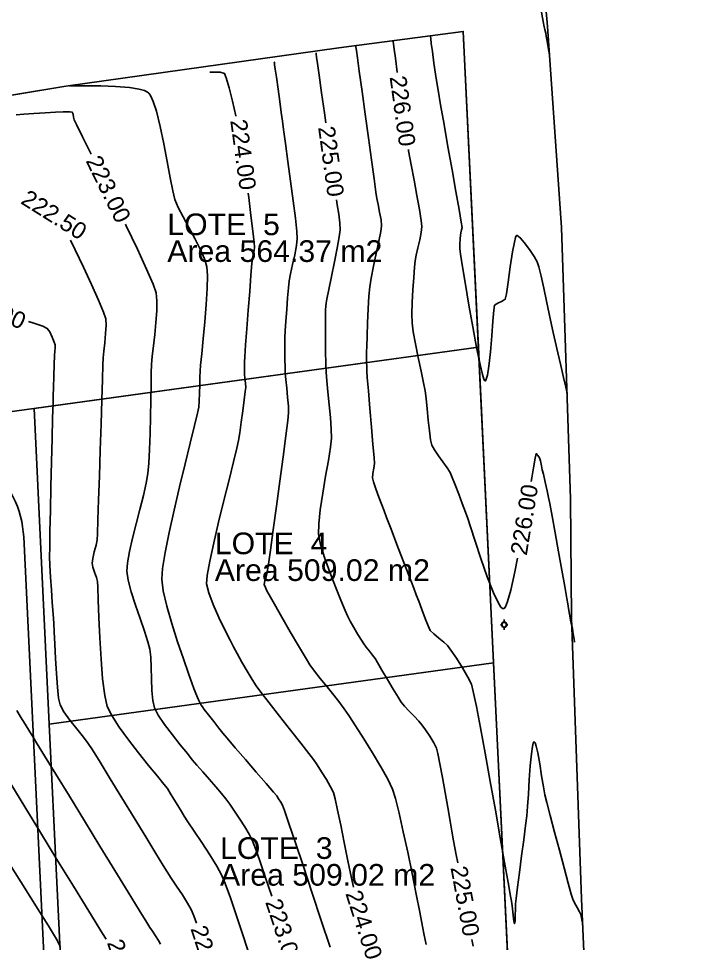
# Model space of a CAD drawing. Header units: metres. Extents: x 600780 to 602257, y 1303551 to 1303943.
# Drawn here: x 601455.5 to 601495.6, y 1303693.9 to 1303749.4 of the extents above; entities that cross this region are included whole.
import ezdxf

# ---------------------------------------------------------------- set-up
doc = ezdxf.new("R2010")
doc.units = ezdxf.units.M
doc.header["$LTSCALE"] = 0.0254
doc.header["$MEASUREMENT"] = 0
for name, color, linetype in [('ALINEACION CALLE', 4, 'Continuous'), ('CERCO', 6, 'Continuous'), ('CONT-MJR', 30, 'Continuous'), ('CONT-MNR', 56, 'Continuous'), ('LOTES', 3, 'Continuous'), ('POLIGONO APROBADO', 2, 'Continuous'), ('POLIGONO LEVANTAMIENTO', 7, 'Continuous'), ('POSTE DE LUZ', 1, 'Continuous'), ('ROTULOS LOTES', 7, 'Continuous')]:
    doc.layers.add(name, color=color, linetype=linetype)
doc.styles.add('CURVAS', font='arial.ttf', dxfattribs={"height": 1})

# ---------------------------------------------------------------- blocks, each defined once
blk = doc.blocks.new('*U13')
at = {"layer": 'CONT-MNR', "elevation": 220.5, "flags": 128}
blk.add_lwpolyline([(601455.026, 1303698.538), (601455.849, 1303697.232), (601456.613, 1303696.017), (601457.264, 1303694.972), (601457.744, 1303694.177), (601458, 1303693.714)], dxfattribs=at)
blk = doc.blocks.new('*U16')
at = {"layer": 'CONT-MJR', "elevation": 221, "flags": 128}
blk.add_lwpolyline([(601455, 1303703.489), (601455.842, 1303702.108), (601456.785, 1303700.569), (601457.777, 1303698.955), (601458.765, 1303697.352), (601459.695, 1303695.843), (601460.515, 1303694.514), (601460.73, 1303694.166)], dxfattribs=at)
at = {"layer": 'CONT-MJR', "color": 2, "insert": (601461.912, 1303692.095, 221), "char_height": 1, "attachment_point": 5, "rotation": 288.2845, "style": 'CURVAS'}
blk.add_mtext('{221.00}', dxfattribs=at)
blk = doc.blocks.new('*U21')
at = {"layer": 'CONT-MNR', "elevation": 221.5, "flags": 128}
blk.add_lwpolyline([(601455.366, 1303707.886), (601455.588, 1303707.521), (601455.868, 1303707.065), (601456.14, 1303706.622), (601456.341, 1303706.296), (601456.556, 1303705.946), (601457.03, 1303705.175), (601457.705, 1303704.076), (601458.523, 1303702.743), (601459.426, 1303701.273), (601460.356, 1303699.76), (601461.254, 1303698.298), (601462.063, 1303696.983), (601462.723, 1303695.908), (601463.178, 1303695.17), (601463.367, 1303694.862), (601463.511, 1303694.644), (601463.697, 1303694.366), (601463.879, 1303694.085), (601464.007, 1303693.86)], dxfattribs=at)
blk = doc.blocks.new('*U24')
at = {"layer": 'CONT-MJR', "elevation": 222, "flags": 128}
blk.add_lwpolyline([(601456.07, 1303731.245), (601456.381, 1303731.144), (601456.922, 1303730.956), (601457.2, 1303730.826), (601457.341, 1303730.62), (601457.491, 1303730.307), (601457.612, 1303730.007), (601457.668, 1303729.84), (601457.663, 1303729.653), (601457.644, 1303729.463), (601457.634, 1303729.209), (601457.615, 1303728.656), (601457.592, 1303727.961), (601457.57, 1303727.285), (601457.554, 1303726.787), (601457.542, 1303726.329), (601457.518, 1303725.433), (601457.487, 1303724.22), (601457.452, 1303722.813), (601457.416, 1303721.335), (601457.383, 1303719.906), (601457.357, 1303718.649), (601457.341, 1303717.687), (601457.339, 1303717.142), (601457.358, 1303716.598), (601457.396, 1303715.905), (601457.444, 1303715.138), (601457.496, 1303714.371), (601457.545, 1303713.679), (601457.583, 1303713.135), (601457.613, 1303712.614), (601457.649, 1303711.874), (601457.693, 1303711.012), (601457.745, 1303710.121), (601457.808, 1303709.297), (601457.881, 1303708.635), (601457.966, 1303708.228), (601458.19, 1303707.817), (601458.553, 1303707.317), (601458.973, 1303706.79), (601459.37, 1303706.3), (601459.662, 1303705.911), (601459.907, 1303705.524), (601460.366, 1303704.783), (601460.977, 1303703.79), (601461.679, 1303702.646), (601462.41, 1303701.451), (601463.109, 1303700.309), (601463.714, 1303699.319), (601464.164, 1303698.584), (601464.398, 1303698.204), (601464.645, 1303697.827), (601464.968, 1303697.345), (601465.313, 1303696.826), (601465.622, 1303696.337), (601465.839, 1303695.946), (601465.995, 1303695.566), (601466.156, 1303695.131)], dxfattribs=at)
at = {"layer": 'CONT-MJR', "color": 2, "char_height": 1, "attachment_point": 5, "style": 'CURVAS'}
for insert, rotation in [((601453.875, 1303732.066, 222), 335.5309), ((601466.914, 1303692.919, 222), 287.8465)]:
    blk.add_mtext('{222.00}', dxfattribs=dict(at, insert=insert, rotation=rotation))
blk = doc.blocks.new('*U27')
at = {"layer": 'CONT-MNR', "elevation": 222.5, "flags": 128}
blk.add_lwpolyline([(601458.597, 1303736.119), (601458.881, 1303735.549), (601459.376, 1303734.505), (601459.856, 1303733.456), (601460.271, 1303732.513), (601460.571, 1303731.791), (601460.706, 1303731.402), (601460.729, 1303731.018), (601460.7, 1303730.514), (601460.645, 1303729.967), (601460.588, 1303729.457), (601460.554, 1303729.061), (601460.538, 1303728.637), (601460.509, 1303727.754), (601460.471, 1303726.529), (601460.425, 1303725.078), (601460.376, 1303723.517), (601460.326, 1303721.962), (601460.279, 1303720.529), (601460.239, 1303719.336), (601460.207, 1303718.497), (601460.188, 1303718.129), (601460.124, 1303717.817), (601460.021, 1303717.413), (601459.927, 1303717.021), (601459.889, 1303716.744), (601459.937, 1303716.501), (601460.038, 1303716.189), (601460.146, 1303715.878), (601460.215, 1303715.633), (601460.235, 1303715.289), (601460.262, 1303714.528), (601460.301, 1303713.473), (601460.355, 1303712.249), (601460.428, 1303710.98), (601460.524, 1303709.789), (601460.646, 1303708.799), (601460.8, 1303708.136), (601461.075, 1303707.587), (601461.521, 1303706.899), (601462.078, 1303706.132), (601462.685, 1303705.345), (601463.281, 1303704.599), (601463.808, 1303703.954), (601464.204, 1303703.468), (601464.41, 1303703.204), (601464.586, 1303702.929), (601464.806, 1303702.571), (601465.04, 1303702.185), (601465.258, 1303701.825), (601465.429, 1303701.546), (601465.647, 1303701.216), (601466.024, 1303700.657), (601466.487, 1303699.963), (601466.965, 1303699.23), (601467.383, 1303698.555), (601467.67, 1303698.032), (601467.881, 1303697.512), (601468.193, 1303696.652), (601468.567, 1303695.568), (601468.966, 1303694.376), (601469.353, 1303693.192)], dxfattribs=at)
at = {"layer": 'CONT-MNR', "color": 2, "insert": (601457.61, 1303737.643, 222.5), "char_height": 1, "attachment_point": 5, "rotation": 327.8792, "style": 'CURVAS'}
blk.add_mtext('{222.50}', dxfattribs=at)
blk = doc.blocks.new('*U29')
at = {"layer": 'CONT-MJR', "elevation": 223, "flags": 128}
for points in [[(601455.335, 1303743.635), (601455.784, 1303743.675), (601456.395, 1303743.719), (601457.063, 1303743.762), (601457.682, 1303743.798), (601458.146, 1303743.823), (601458.35, 1303743.832), (601458.536, 1303743.832), (601458.701, 1303743.802), (601458.744, 1303743.687), (601458.779, 1303743.5), (601458.813, 1303743.349), (601458.955, 1303743.059), (601459.322, 1303742.319), (601459.836, 1303741.284)], [(601461.893, 1303737.085), (601461.942, 1303736.985), (601462.608, 1303735.59), (601463.167, 1303734.384), (601463.563, 1303733.473), (601463.743, 1303732.964), (601463.785, 1303732.489), (601463.772, 1303731.879), (601463.721, 1303731.188), (601463.648, 1303730.468), (601463.57, 1303729.771), (601463.503, 1303729.151), (601463.463, 1303728.659), (601463.447, 1303728.157), (601463.432, 1303727.418), (601463.416, 1303726.516), (601463.398, 1303725.523), (601463.373, 1303724.513), (601463.341, 1303723.56), (601463.299, 1303722.737), (601463.245, 1303722.118), (601463.142, 1303721.532), (601462.973, 1303720.796), (601462.763, 1303719.964), (601462.537, 1303719.091), (601462.32, 1303718.23), (601462.138, 1303717.435), (601462.016, 1303716.761), (601461.98, 1303716.262), (601462.061, 1303715.711), (601462.245, 1303715.006), (601462.494, 1303714.216), (601462.769, 1303713.408), (601463.03, 1303712.652), (601463.24, 1303712.017), (601463.359, 1303711.57), (601463.41, 1303711.091), (601463.434, 1303710.472), (601463.451, 1303709.785), (601463.477, 1303709.102), (601463.532, 1303708.498), (601463.634, 1303708.044), (601463.864, 1303707.605), (601464.245, 1303707.043), (601464.709, 1303706.426), (601465.187, 1303705.823), (601465.61, 1303705.304), (601465.908, 1303704.936), (601466.179, 1303704.612), (601466.535, 1303704.204), (601466.932, 1303703.756), (601467.326, 1303703.309), (601467.672, 1303702.906), (601467.926, 1303702.589), (601468.158, 1303702.265), (601468.445, 1303701.846), (601468.755, 1303701.377), (601469.056, 1303700.902), (601469.316, 1303700.468), (601469.502, 1303700.119), (601469.658, 1303699.717), (601469.937, 1303698.927), (601470.308, 1303697.847), (601470.68, 1303696.744)]]:
    blk.add_lwpolyline(points, dxfattribs=at)
at = {"layer": 'CONT-MJR', "color": 2, "char_height": 1, "attachment_point": 5, "style": 'CURVAS'}
for insert, rotation in [((601460.869, 1303739.187, 223), 296.1327), ((601471.418, 1303694.525, 223), 288.2696)]:
    blk.add_mtext('{223.00}', dxfattribs=dict(at, insert=insert, rotation=rotation))
blk = doc.blocks.new('*U32')
at = {"layer": 'CONT-MNR', "elevation": 223.5, "flags": 128}
blk.add_lwpolyline([(601458.533, 1303745.383), (601458.586, 1303745.379), (601458.732, 1303745.375), (601459.041, 1303745.375), (601459.589, 1303745.378), (601460.414, 1303745.376), (601461.299, 1303745.351), (601462.14, 1303745.286), (601462.711, 1303745.194), (601463.045, 1303745.095), (601463.211, 1303745.014), (601463.274, 1303744.968), (601463.323, 1303744.918), (601463.42, 1303744.772), (601463.564, 1303744.45), (601463.752, 1303743.861), (601463.978, 1303742.938), (601464.191, 1303741.9), (601464.39, 1303740.844), (601464.57, 1303739.87), (601464.731, 1303739.074), (601464.868, 1303738.555), (601465.068, 1303738.089), (601465.36, 1303737.515), (601465.703, 1303736.876), (601466.056, 1303736.215), (601466.38, 1303735.574), (601466.635, 1303734.997), (601466.78, 1303734.526), (601466.816, 1303734.006), (601466.796, 1303733.216), (601466.737, 1303732.254), (601466.653, 1303731.217), (601466.56, 1303730.202), (601466.472, 1303729.305), (601466.405, 1303728.625), (601466.373, 1303728.257), (601466.362, 1303727.895), (601466.355, 1303727.43), (601466.345, 1303726.93), (601466.329, 1303726.465), (601466.301, 1303726.106), (601466.223, 1303725.742), (601466.042, 1303724.992), (601465.783, 1303723.945), (601465.475, 1303722.691), (601465.144, 1303721.318), (601464.815, 1303719.914), (601464.517, 1303718.57), (601464.276, 1303717.373), (601464.118, 1303716.414), (601464.07, 1303715.78), (601464.165, 1303715.083), (601464.384, 1303714.161), (601464.686, 1303713.107), (601465.029, 1303712.018), (601465.373, 1303710.989), (601465.677, 1303710.115), (601465.9, 1303709.491), (601466.001, 1303709.212), (601466.125, 1303708.908), (601466.284, 1303708.542), (601466.375, 1303708.34), (601466.441, 1303708.22), (601466.512, 1303708.103), (601466.623, 1303707.957), (601466.874, 1303707.632), (601467.192, 1303707.223), (601467.503, 1303706.825), (601467.735, 1303706.535), (601467.999, 1303706.225), (601468.485, 1303705.658), (601469.102, 1303704.944), (601469.753, 1303704.189), (601470.346, 1303703.503), (601470.785, 1303702.991), (601470.978, 1303702.763), (601471.095, 1303702.595), (601471.233, 1303702.382), (601471.334, 1303702.205), (601471.442, 1303701.895), (601471.709, 1303701.109), (601472.099, 1303699.95), (601472.578, 1303698.525), (601473.109, 1303696.938), (601473.657, 1303695.293), (601474.188, 1303693.698)], dxfattribs=at)
blk = doc.blocks.new('*U37')
at = {"layer": 'CONT-MJR', "elevation": 224, "flags": 128}
for points in [[(601466.961, 1303746.211), (601466.988, 1303746.21), (601467.079, 1303746.21), (601467.28, 1303746.21), (601467.585, 1303746.198), (601467.847, 1303746.134), (601467.951, 1303745.868), (601468.118, 1303745.264), (601468.32, 1303744.459), (601468.525, 1303743.59), (601468.533, 1303743.555)], [(601469.267, 1303738.936), (601469.299, 1303738.679), (601469.432, 1303737.594), (601469.543, 1303736.659), (601469.619, 1303735.991), (601469.646, 1303735.704), (601469.615, 1303735.494), (601469.558, 1303735.234), (601469.517, 1303735.024), (601469.49, 1303734.72), (601469.434, 1303734.012), (601469.358, 1303733.035), (601469.272, 1303731.923), (601469.187, 1303730.81), (601469.113, 1303729.832), (601469.06, 1303729.122), (601469.039, 1303728.815), (601469.037, 1303728.59), (601469.041, 1303728.312), (601469.047, 1303728.088), (601469.069, 1303727.847), (601469.1, 1303727.535), (601469.114, 1303727.283), (601469.089, 1303727.034), (601469.028, 1303726.533), (601468.945, 1303725.884), (601468.851, 1303725.192), (601468.76, 1303724.56), (601468.686, 1303724.092), (601468.584, 1303723.64), (601468.383, 1303722.823), (601468.113, 1303721.742), (601467.805, 1303720.502), (601467.49, 1303719.203), (601467.197, 1303717.951), (601466.958, 1303716.846), (601466.803, 1303715.993), (601466.762, 1303715.493), (601466.892, 1303714.95), (601467.159, 1303714.247), (601467.503, 1303713.479), (601467.862, 1303712.738), (601468.176, 1303712.118), (601468.385, 1303711.712), (601468.597, 1303711.309), (601468.882, 1303710.797), (601469.197, 1303710.252), (601469.498, 1303709.749), (601469.742, 1303709.366), (601470.023, 1303708.987), (601470.519, 1303708.349), (601471.144, 1303707.556), (601471.81, 1303706.715), (601472.43, 1303705.931), (601472.916, 1303705.31), (601473.18, 1303704.958), (601473.4, 1303704.633), (601473.675, 1303704.209), (601473.961, 1303703.747), (601474.212, 1303703.312), (601474.381, 1303702.963), (601474.482, 1303702.598), (601474.633, 1303701.917), (601474.822, 1303701.01), (601475.035, 1303699.967), (601475.257, 1303698.878), (601475.476, 1303697.83), (601475.596, 1303697.289)]]:
    blk.add_lwpolyline(points, dxfattribs=at)
at = {"layer": 'CONT-MJR', "color": 2, "char_height": 1, "attachment_point": 5, "style": 'CURVAS'}
for insert, rotation in [((601468.965, 1303741.255, 224), 277.8486), ((601476.217, 1303695.033, 224), 287.8742)]:
    blk.add_mtext('{224.00}', dxfattribs=dict(at, insert=insert, rotation=rotation))
blk = doc.blocks.new('*U42')
at = {"layer": 'CONT-MNR', "elevation": 224.5, "flags": 128}
blk.add_lwpolyline([(601470.83, 1303746.821), (601470.837, 1303746.775), (601470.855, 1303746.647), (601470.893, 1303746.376), (601470.959, 1303745.9), (601471.058, 1303745.193), (601471.161, 1303744.453), (601471.254, 1303743.778), (601471.323, 1303743.269), (601471.392, 1303742.762), (601471.509, 1303741.914), (601471.656, 1303740.841), (601471.815, 1303739.66), (601471.968, 1303738.49), (601472.097, 1303737.448), (601472.186, 1303736.652), (601472.215, 1303736.219), (601472.165, 1303735.792), (601472.059, 1303735.244), (601471.929, 1303734.655), (601471.809, 1303734.107), (601471.731, 1303733.679), (601471.687, 1303733.264), (601471.633, 1303732.655), (601471.578, 1303731.953), (601471.528, 1303731.258), (601471.49, 1303730.672), (601471.471, 1303730.295), (601471.465, 1303729.933), (601471.466, 1303729.468), (601471.473, 1303728.968), (601471.483, 1303728.503), (601471.495, 1303728.142), (601471.526, 1303727.761), (601471.578, 1303727.249), (601471.635, 1303726.689), (601471.678, 1303726.165), (601471.691, 1303725.76), (601471.645, 1303725.304), (601471.53, 1303724.377), (601471.364, 1303723.118), (601471.168, 1303721.666), (601470.962, 1303720.156), (601470.764, 1303718.728), (601470.596, 1303717.52), (601470.476, 1303716.668), (601470.424, 1303716.311), (601470.357, 1303716.024), (601470.272, 1303715.675), (601470.233, 1303715.459), (601470.301, 1303715.27), (601470.394, 1303715.084), (601470.528, 1303714.844), (601470.85, 1303714.273), (601471.295, 1303713.49), (601471.796, 1303712.615), (601472.286, 1303711.767), (601472.701, 1303711.065), (601472.972, 1303710.628), (601473.239, 1303710.262), (601473.597, 1303709.806), (601474, 1303709.306), (601474.404, 1303708.807), (601474.763, 1303708.352), (601475.033, 1303707.987), (601475.302, 1303707.587), (601475.712, 1303706.965), (601476.206, 1303706.195), (601476.731, 1303705.355), (601477.23, 1303704.52), (601477.648, 1303703.768), (601477.93, 1303703.173), (601478.108, 1303702.605), (601478.33, 1303701.723), (601478.581, 1303700.619), (601478.846, 1303699.383), (601479.108, 1303698.106), (601479.354, 1303696.879), (601479.568, 1303695.793), (601479.735, 1303694.938), (601479.84, 1303694.406), (601479.948, 1303693.851)], dxfattribs=at)
blk = doc.blocks.new('*U48')
at = {"layer": 'CONT-MJR', "elevation": 225, "flags": 128}
for points in [[(601473.339, 1303747.366), (601473.348, 1303747.297), (601473.374, 1303747.111), (601473.428, 1303746.722), (601473.524, 1303746.033), (601473.672, 1303744.967), (601473.839, 1303743.767), (601473.922, 1303743.168)], [(601474.572, 1303738.538), (601474.617, 1303738.252), (601474.702, 1303737.679), (601474.764, 1303737.146), (601474.783, 1303736.733), (601474.732, 1303736.324), (601474.613, 1303735.644), (601474.451, 1303734.812), (601474.277, 1303733.946), (601474.116, 1303733.165), (601473.996, 1303732.588), (601473.946, 1303732.334), (601473.928, 1303732.162), (601473.912, 1303731.948), (601473.903, 1303731.775), (601473.902, 1303731.522), (601473.903, 1303730.968), (601473.908, 1303730.236), (601473.915, 1303729.449), (601473.927, 1303728.728), (601473.943, 1303728.196), (601473.982, 1303727.688), (601474.049, 1303727.012), (601474.128, 1303726.248), (601474.203, 1303725.477), (601474.255, 1303724.78), (601474.269, 1303724.237), (601474.213, 1303723.7), (601474.085, 1303722.905), (601473.918, 1303721.949), (601473.744, 1303720.93), (601473.594, 1303719.945), (601473.5, 1303719.091), (601473.495, 1303718.467), (601473.618, 1303717.864), (601473.858, 1303717.076), (601474.17, 1303716.193), (601474.509, 1303715.308), (601474.829, 1303714.514), (601475.085, 1303713.904), (601475.231, 1303713.568), (601475.388, 1303713.264), (601475.611, 1303712.869), (601475.853, 1303712.457), (601476.065, 1303712.106), (601476.202, 1303711.891), (601476.347, 1303711.696), (601476.543, 1303711.452), (601476.739, 1303711.209), (601476.885, 1303711.015), (601477.033, 1303710.773), (601477.301, 1303710.319), (601477.633, 1303709.754), (601477.974, 1303709.178), (601478.267, 1303708.693), (601478.459, 1303708.4), (601478.661, 1303708.16), (601478.94, 1303707.862), (601479.242, 1303707.547), (601479.514, 1303707.258), (601479.705, 1303707.035), (601479.917, 1303706.74), (601480.177, 1303706.35), (601480.42, 1303705.952), (601480.581, 1303705.632), (601480.662, 1303705.308), (601480.784, 1303704.691), (601480.932, 1303703.878), (601481.092, 1303702.97), (601481.249, 1303702.063), (601481.389, 1303701.258), (601481.497, 1303700.651), (601481.605, 1303700.075), (601481.766, 1303699.227), (601481.855, 1303698.752)], [(601482.708, 1303694.155), (601482.779, 1303693.755)]]:
    blk.add_lwpolyline(points, dxfattribs=at)
at = {"layer": 'CONT-MJR', "color": 2, "char_height": 1, "attachment_point": 5, "style": 'CURVAS'}
for insert, rotation in [((601474.243, 1303740.852, 225), 277.8893), ((601482.288, 1303696.455, 225), 280.5669)]:
    blk.add_mtext('{225.00}', dxfattribs=dict(at, insert=insert, rotation=rotation))
blk = doc.blocks.new('*U52')
at = {"layer": 'CONT-MNR', "elevation": 225.5, "flags": 128}
blk.add_lwpolyline([(601475.724, 1303747.797), (601475.735, 1303747.72), (601475.764, 1303747.51), (601475.825, 1303747.066), (601475.934, 1303746.275), (601476.103, 1303745.051), (601476.293, 1303743.675), (601476.488, 1303742.264), (601476.672, 1303740.936), (601476.828, 1303739.807), (601476.942, 1303738.995), (601476.996, 1303738.618), (601477.065, 1303738.261), (601477.161, 1303737.802), (601477.245, 1303737.343), (601477.28, 1303736.987), (601477.233, 1303736.647), (601477.116, 1303736.058), (601476.961, 1303735.325), (601476.797, 1303734.553), (601476.656, 1303733.849), (601476.569, 1303733.316), (601476.521, 1303732.761), (601476.477, 1303732.001), (601476.438, 1303731.162), (601476.408, 1303730.369), (601476.387, 1303729.749), (601476.378, 1303729.428), (601476.376, 1303729.17), (601476.378, 1303728.839), (601476.383, 1303728.507), (601476.391, 1303728.25), (601476.421, 1303727.871), (601476.488, 1303727.072), (601476.577, 1303726.022), (601476.673, 1303724.891), (601476.76, 1303723.85), (601476.823, 1303723.068), (601476.846, 1303722.714), (601476.81, 1303722.446), (601476.751, 1303722.115), (601476.731, 1303721.85), (601476.795, 1303721.615), (601476.939, 1303721.2), (601477.12, 1303720.706), (601477.298, 1303720.231), (601477.43, 1303719.876), (601477.579, 1303719.484), (601477.852, 1303718.767), (601478.201, 1303717.854), (601478.576, 1303716.875), (601478.928, 1303715.958), (601479.207, 1303715.232), (601479.363, 1303714.826), (601479.505, 1303714.447), (601479.689, 1303713.945), (601479.887, 1303713.419), (601480.068, 1303712.971), (601480.204, 1303712.702), (601480.41, 1303712.488), (601480.711, 1303712.239), (601481.017, 1303711.993), (601481.236, 1303711.786), (601481.441, 1303711.51), (601481.768, 1303711.03), (601482.137, 1303710.457), (601482.468, 1303709.9), (601482.682, 1303709.468), (601482.786, 1303709.041), (601482.969, 1303708.136), (601483.211, 1303706.861), (601483.494, 1303705.326), (601483.801, 1303703.639), (601484.111, 1303701.911), (601484.407, 1303700.25), (601484.67, 1303698.764), (601484.881, 1303697.564), (601485.023, 1303696.758), (601485.076, 1303696.455), (601485.102, 1303696.315), (601485.128, 1303696.175), (601485.146, 1303695.982), (601485.183, 1303695.612), (601485.227, 1303695.253), (601485.27, 1303695.092), (601485.297, 1303695.243), (601485.308, 1303695.593), (601485.314, 1303695.993), (601485.326, 1303696.292), (601485.364, 1303696.617), (601485.448, 1303697.283), (601485.563, 1303698.171), (601485.69, 1303699.163), (601485.815, 1303700.14), (601485.921, 1303700.982), (601485.992, 1303701.57), (601486.041, 1303702.126), (601486.093, 1303702.88), (601486.149, 1303703.73), (601486.21, 1303704.571), (601486.277, 1303705.301), (601486.335, 1303705.735), (601486.382, 1303705.94), (601486.415, 1303706.005), (601486.432, 1303706.014), (601486.452, 1303706.007), (601486.494, 1303705.947), (601486.56, 1303705.755), (601486.654, 1303705.351), (601486.774, 1303704.692), (601486.891, 1303703.974), (601486.999, 1303703.315), (601487.092, 1303702.836), (601487.208, 1303702.374), (601487.411, 1303701.589), (601487.671, 1303700.598), (601487.958, 1303699.515), (601488.24, 1303698.455), (601488.489, 1303697.532), (601488.672, 1303696.862), (601488.761, 1303696.56), (601488.865, 1303696.343), (601489.016, 1303696.066), (601489.16, 1303695.805), (601489.241, 1303695.64), (601489.289, 1303695.453), (601489.335, 1303695.219), (601489.362, 1303695.07)], dxfattribs=at)
blk = doc.blocks.new('*U55')
at = {"layer": 'CONT-MJR', "elevation": 226, "flags": 128}
for points in [[(601477.963, 1303748.094), (601477.971, 1303748.038), (601477.992, 1303747.888), (601478.033, 1303747.58), (601478.107, 1303747.038), (601478.219, 1303746.207), (601478.222, 1303746.191)], [(601478.886, 1303741.563), (601478.901, 1303741.474), (601479.052, 1303740.653), (601479.225, 1303739.729), (601479.398, 1303738.8), (601479.549, 1303737.961), (601479.655, 1303737.308), (601479.694, 1303736.938), (601479.656, 1303736.591), (601479.567, 1303736.146), (601479.458, 1303735.668), (601479.357, 1303735.221), (601479.294, 1303734.873), (601479.257, 1303734.494), (601479.209, 1303733.885), (601479.16, 1303733.147), (601479.12, 1303732.378), (601479.101, 1303731.68), (601479.111, 1303731.152), (601479.181, 1303730.616), (601479.314, 1303729.891), (601479.481, 1303729.075), (601479.653, 1303728.269), (601479.8, 1303727.568), (601479.893, 1303727.073), (601479.952, 1303726.61), (601480.015, 1303725.998), (601480.082, 1303725.325), (601480.152, 1303724.678), (601480.224, 1303724.147), (601480.298, 1303723.817), (601480.45, 1303723.531), (601480.691, 1303723.18), (601480.966, 1303722.809), (601481.219, 1303722.462), (601481.396, 1303722.182), (601481.527, 1303721.885), (601481.707, 1303721.428), (601481.912, 1303720.881), (601482.121, 1303720.315), (601482.31, 1303719.8), (601482.458, 1303719.408), (601482.626, 1303718.913), (601482.9, 1303718.061), (601483.245, 1303717.011), (601483.623, 1303715.921), (601483.998, 1303714.951), (601484.272, 1303714.368), (601484.45, 1303714.096), (601484.55, 1303714.013), (601484.595, 1303714.005), (601484.632, 1303714.02), (601484.713, 1303714.124), (601484.846, 1303714.439), (601485.038, 1303715.107), (601485.289, 1303716.223), (601485.448, 1303717.044)], [(601486.271, 1303721.647), (601486.307, 1303721.856), (601486.407, 1303722.459), (601486.509, 1303723.044), (601486.568, 1303723.309), (601486.671, 1303723.206), (601486.771, 1303723.05), (601486.819, 1303722.873), (601486.881, 1303722.584), (601486.932, 1303722.346), (601486.996, 1303722.072), (601487.107, 1303721.595), (601487.226, 1303721.077), (601487.312, 1303720.682), (601487.383, 1303720.309), (601487.521, 1303719.556), (601487.704, 1303718.551), (601487.908, 1303717.425), (601488.11, 1303716.307), (601488.286, 1303715.328), (601488.414, 1303714.616), (601488.47, 1303714.303), (601488.514, 1303714.02), (601488.566, 1303713.673), (601488.602, 1303713.448), (601488.633, 1303713.308), (601488.674, 1303713.134), (601488.706, 1303712.993), (601488.737, 1303712.809), (601488.787, 1303712.493), (601488.837, 1303712.176), (601488.867, 1303711.985)]]:
    blk.add_lwpolyline(points, dxfattribs=at)
at = {"layer": 'CONT-MJR', "color": 2, "char_height": 1, "attachment_point": 5, "style": 'CURVAS'}
for insert, rotation in [((601478.539, 1303743.875, 226), 277.9099), ((601485.855, 1303719.346, 226), 80.6165)]:
    blk.add_mtext('{226.00}', dxfattribs=dict(at, insert=insert, rotation=rotation))
blk = doc.blocks.new('*U58')
at = {"layer": 'CONT-MNR', "elevation": 226.5, "flags": 128}
blk.add_lwpolyline([(601480.203, 1303748.391), (601480.209, 1303748.347), (601480.226, 1303748.216), (601480.264, 1303747.935), (601480.33, 1303747.445), (601480.425, 1303746.747), (601480.519, 1303746.08), (601480.592, 1303745.578), (601480.67, 1303745.119), (601480.823, 1303744.242), (601481.029, 1303743.071), (601481.265, 1303741.732), (601481.508, 1303740.349), (601481.737, 1303739.049), (601481.928, 1303737.955), (601482.059, 1303737.193), (601482.108, 1303736.889), (601482.087, 1303736.747), (601482.047, 1303736.572), (601482.019, 1303736.43), (601482, 1303736.21), (601481.98, 1303735.875), (601481.978, 1303735.602), (601482.024, 1303735.282), (601482.142, 1303734.528), (601482.315, 1303733.465), (601482.524, 1303732.219), (601482.751, 1303730.918), (601482.98, 1303729.687), (601483.193, 1303728.652), (601483.339, 1303728.051), (601483.429, 1303727.774), (601483.478, 1303727.687), (601483.498, 1303727.677), (601483.522, 1303727.688), (601483.569, 1303727.77), (601483.637, 1303728.025), (601483.721, 1303728.559), (601483.816, 1303729.428), (601483.899, 1303730.38), (601483.969, 1303731.263), (601484.026, 1303731.925), (601484.068, 1303732.214), (601484.251, 1303732.333), (601484.521, 1303732.452), (601484.706, 1303732.572), (601484.773, 1303732.893), (601484.878, 1303733.607), (601485.007, 1303734.514), (601485.145, 1303735.414), (601485.252, 1303735.997), (601485.325, 1303736.286), (601485.369, 1303736.385), (601485.389, 1303736.402), (601485.415, 1303736.402), (601485.485, 1303736.368), (601485.623, 1303736.245), (601485.851, 1303735.982), (601486.16, 1303735.566), (601486.436, 1303735.148), (601486.617, 1303734.83), (601486.719, 1303734.514), (601486.858, 1303733.956), (601487.019, 1303733.244), (601487.187, 1303732.463), (601487.348, 1303731.7), (601487.486, 1303731.041), (601487.588, 1303730.572), (601487.707, 1303730.052), (601487.865, 1303729.363), (601488.038, 1303728.608), (601488.203, 1303727.885), (601488.337, 1303727.297), (601488.418, 1303726.945)], dxfattribs=at)
blk = doc.blocks.new('*U61')
at = {"layer": 'CONT-MJR', "elevation": 227, "flags": 128}
for points in [[(601481.677, 1303765.772), (601481.696, 1303765.757), (601481.754, 1303765.713), (601481.884, 1303765.618), (601482.101, 1303765.455), (601482.372, 1303765.235), (601482.553, 1303765.049), (601482.663, 1303764.771), (601482.855, 1303764.187), (601483.1, 1303763.407), (601483.368, 1303762.545), (601483.626, 1303761.714), (601483.847, 1303761.025), (601483.999, 1303760.592), (601484.011, 1303760.565)], [(601485.676, 1303756.179), (601485.852, 1303755.285), (601486.117, 1303753.911), (601486.386, 1303752.492), (601486.637, 1303751.156), (601486.847, 1303750.031), (601486.993, 1303749.246), (601487.052, 1303748.928), (601487.089, 1303748.756), (601487.135, 1303748.542), (601487.17, 1303748.37), (601487.207, 1303748.16), (601487.265, 1303747.81), (601487.323, 1303747.461), (601487.358, 1303747.251)]]:
    blk.add_lwpolyline(points, dxfattribs=at)
at = {"layer": 'CONT-MJR', "color": 2, "insert": (601485.048, 1303758.47, 227), "char_height": 1, "attachment_point": 5, "rotation": 295.4977, "style": 'CURVAS'}
blk.add_mtext('{227.00}', dxfattribs=at)

msp = doc.modelspace()

# ---------------------------------------------------------------- linework, layer by layer
at = {"layer": 'ALINEACION CALLE'}
msp.add_line((601482.182, 1303748.654), (601483.0919, 1303729.70183), dxfattribs=at)
msp.add_lwpolyline([(601478.02233, 1303641.65808), (601460.48631, 1303658.93366, -0.18840972), (601458.40694, 1303663.58461), (601455.77972, 1303718.30683, 0.44139147), (601448.95016, 1303723.96051), (601429.39719, 1303721.20776, -0.25114422), (601418.75375, 1303725.12002), (601417.78633, 1303726.20881, 0.20210135), (601394.65777, 1303737.25382), (601388.10473, 1303737.56003, -0.36977909), (601381.55753, 1303743.89221), (601377.80579, 1303783.80593, -0.11983461), (601379.64697, 1303796.4313), (601413.79443, 1303881.10273)], format="xyb", dxfattribs=at)
at = {"layer": 'CERCO'}
for p, q in [((601483.0919, 1303729.70183), (601456.41053, 1303726.02068)), ((601484.00179, 1303710.74966), (601457.32042, 1303707.06851))]:
    msp.add_line(p, q, dxfattribs=at)
msp.add_lwpolyline([(601485.726, 1303766.34), (601487.239, 1303748.936), (601488.091, 1303736.874), (601488.627, 1303720.593), (601488.689, 1303713.461), (601489.295, 1303696.593), (601490.014, 1303680.326), (601490.797, 1303667.297), (601491.869, 1303658.706), (601491.941, 1303652.114), (601491.709, 1303644.361), (601487.94885, 1303634.94883), (601495.59316, 1303632.69808)], dxfattribs=at)
at = {"layer": 'LOTES'}
for points in [[(601457.32042, 1303707.06851), (601456.41053, 1303726.02068), (601483.0919, 1303729.70183), (601484.00179, 1303710.74966), (601457.32042, 1303707.06851)], [(601458.23032, 1303688.11634), (601457.32042, 1303707.06851), (601484.00179, 1303710.74966), (601484.91169, 1303691.79749), (601458.23032, 1303688.11634)]]:
    msp.add_lwpolyline(points, dxfattribs=at)
at = {"layer": 'POLIGONO APROBADO', "color": 6}
msp.add_lwpolyline([(601483.0919, 1303729.70183), (601452.44906, 1303725.47412), (601451.5574, 1303744.24808), (601458.314, 1303745.361), (601474.703, 1303747.662), (601482.182, 1303748.654), (601483.0919, 1303729.70183)], dxfattribs=at)
at = {"layer": 'POLIGONO LEVANTAMIENTO'}
msp.add_lwpolyline([(601372.28077, 1303848.58987), (601342.20637, 1303792.27332), (601358.13098, 1303732.5085), (601401.3433, 1303727.78303), (601383.966, 1303668.397), (601471.803, 1303640.663), (601477.556, 1303641.462), (601479.021, 1303642.078), (601484.461, 1303647.683), (601486.736, 1303653.799), (601482.182, 1303748.654), (601474.703, 1303747.662), (601458.314, 1303745.361), (601446.439, 1303743.405), (601427.613, 1303740.393), (601410.788, 1303739.399), (601404.423, 1303739.411)], dxfattribs=at)
at = {"layer": 'POSTE DE LUZ'}
for p, q in [((601484.4125, 1303713.044), (601484.501, 1303713.044)), ((601484.641, 1303713.35439), (601484.641, 1303713.184)), ((601484.781, 1303713.044), (601484.8695, 1303713.044)), ((601484.641, 1303712.904), (601484.641, 1303712.73361))]:
    msp.add_line(p, q, dxfattribs=at)
for radius in [0.16, 0.14]:
    msp.add_circle((601484.641, 1303713.044), radius, dxfattribs=at)

# ---------------------------------------------------------------- block references
at = {"layer": 'CONT-MJR'}
for name in ['*U61', '*U16', '*U55', '*U48', '*U37', '*U29', '*U24']:
    msp.add_blockref(name, (0, 0), dxfattribs=at)
at = {"layer": 'CONT-MNR'}
for name in ['*U13', '*U58', '*U52', '*U42', '*U32', '*U21', '*U27']:
    msp.add_blockref(name, (0, 0), dxfattribs=at)

# ---------------------------------------------------------------- texts
at = {"layer": 'ROTULOS LOTES', "style": 'CURVAS'}
for s, p in [('LOTE  5', (601464.40513, 1303736.42227)), ('Area 564.37 m2', (601464.40513, 1303734.81586)), ('LOTE  4', (601467.26004, 1303717.27366)), ('Area 509.02 m2', (601467.26004, 1303715.66724)), ('LOTE  3', (601467.57409, 1303698.98593)), ('Area 509.02 m2', (601467.57409, 1303697.37952))]:
    msp.add_text(s, height=1.3, dxfattribs=at).set_placement(p)

doc.saveas('drawing.dxf')
